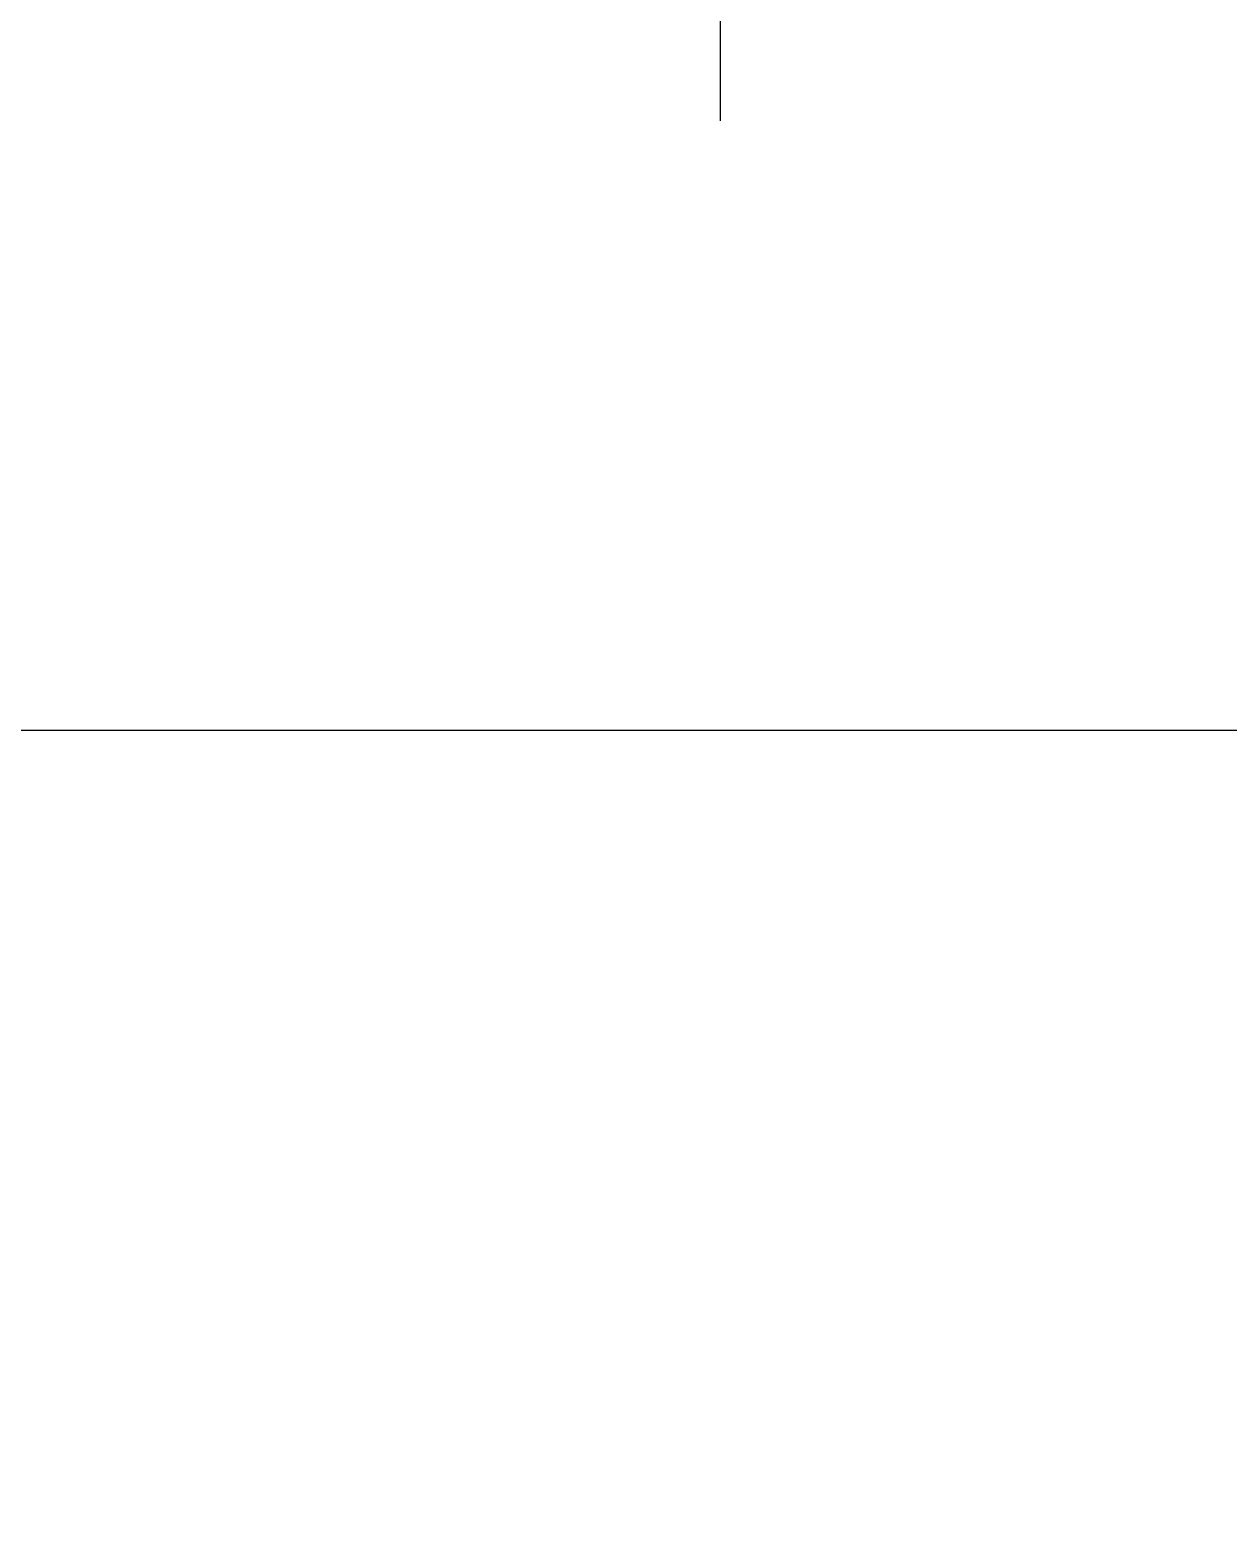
# Model space of a CAD drawing. Header units: millimetres. Extents: x 169 to 14583, y -399 to 10804.
# Drawn here: x 8187.83 to 8211.18, y 5284.77 to 5314.16 of the extents above; entities that cross this region are included whole.
import ezdxf

# ---------------------------------------------------------------- set-up
doc = ezdxf.new("R2010")
doc.units = ezdxf.units.MM
doc.header["$LTSCALE"] = 35
doc.layers.add('1', color=70, linetype='Continuous')
doc.styles.add('SLDTEXTSTYLE2', font='TXT', dxfattribs={"width": 0.7})
doc.dimstyles.new('SLDDIMSTYLE5', dxfattribs={"dimtxt": 105.988363, "dimasz": 26.25, "dimexe": 0, "dimexo": 0.0625, "dimgap": 26.497091, "dimtad": 1, "dimdec": 0, "dimrnd": 1e-09, "dimzin": 12, "dimdsep": 46, "dimtxsty": 'SLDTEXTSTYLE2', "dimsah": 1, "dimcen": 0.09, "dimadec": 0, "dimazin": 3, "dimtfac": 1, "dimtdec": 3, "dimtofl": 0, "dimtmove": 0, "dimatfit": 3, "dimfxl": 0, "dimfrac": 2, "dimtolj": 1, "dimtzin": 12, "dimarcsym": 0})

# ---------------------------------------------------------------- blocks, each defined once
blk = doc.blocks.new('_D_39')
at = {"layer": '1'}
for p, q in [((10336.279, 5511.018), (11734.619, 5511.018)), ((11699.619, 5511.018), (11699.619, 5088.118)), ((8051.635, 5088.118), (11734.619, 5088.118)), ((11699.619, 5088.118), (11699.619, 4698.415))]:
    blk.add_line(p, q, dxfattribs=at)
for points in [[(11699.619, 5511.018), (11694.369, 5484.768), (11704.869, 5484.768)], [(11699.619, 5088.118), (11704.869, 5114.368), (11694.369, 5114.368)]]:
    blk.add_solid(points, dxfattribs=at)
at = {"layer": '1', "insert": (11580.246, 4698.415), "char_height": 92.6042, "attachment_point": 1, "rotation": 90, "style": 'SLDTEXTSTYLE2'}
blk.add_mtext('423', dxfattribs=at)

msp = doc.modelspace()

# ---------------------------------------------------------------- linework, layer by layer
at = {"color": 7, "linetype": 'Continuous', "lineweight": 18}
msp.add_line((8180.89, 5300.518), (8226.279, 5300.518), dxfattribs=at)
msp.add_open_spline([(8201.279, 5314.909), (8201.279, 5314.41), (8201.279, 5313.431), (8201.279, 5312.738), (8201.279, 5312.398)], degree=3, knots=[0, 0, 0, 0, 0.5109223, 1, 1, 1, 1], dxfattribs=at)

# ---------------------------------------------------------------- dimensions: what is measured, and where the dimension line sits
at = {"layer": '1'}
dim = msp.add_linear_dim(base=(11699.619, 5088.118), p1=(10301.279, 5511.018), p2=(8016.635, 5088.118), angle=90, dimstyle='SLDDIMSTYLE5', dxfattribs=at)
dim.commit()
dim.dimension.update_dxf_attribs({"geometry": '_D_39', "text_midpoint": (11699.619, 4804.652), "dimtype": 160})

doc.saveas('drawing.dxf')
